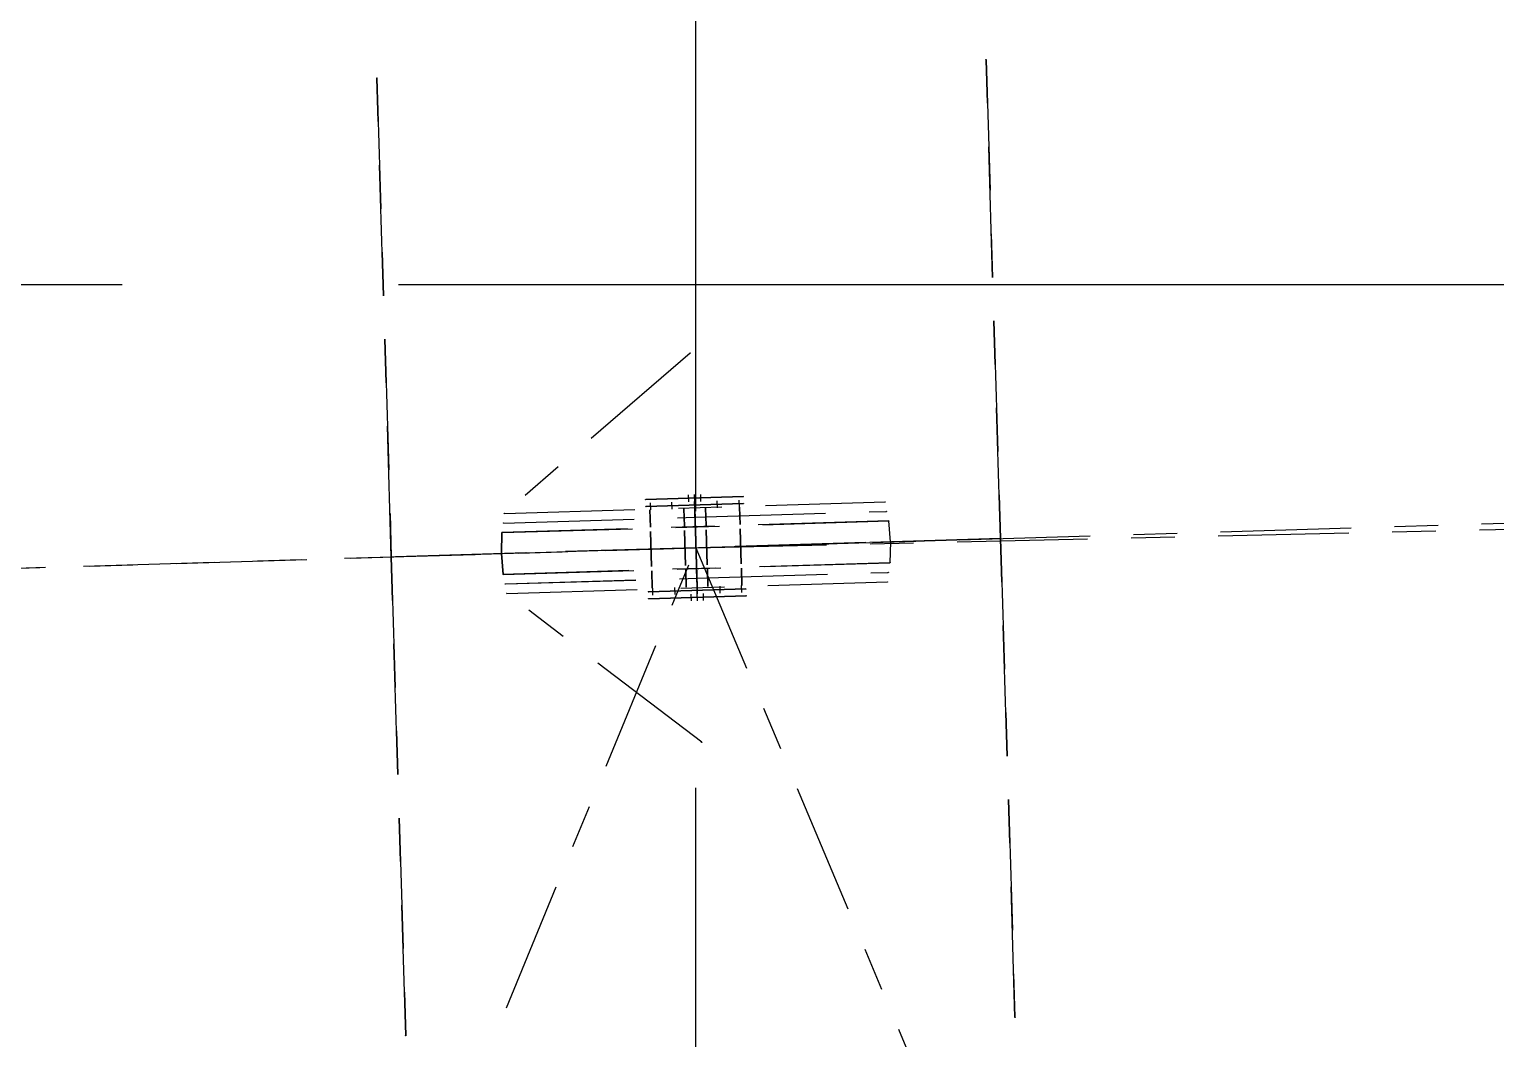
# Model space of a CAD drawing. Header units: millimetres. Extents: x 2368 to 8313, y 7493 to 11698.
# Drawn here: x 5037.28 to 5070.96, y 11454.2 to 11477.38 of the extents above; entities that cross this region are included whole.
import ezdxf

# ---------------------------------------------------------------- set-up
doc = ezdxf.new("R2010")
doc.units = ezdxf.units.MM
for name, pattern in [('CENTER', [50.8, 31.75, -6.35, 6.35, -6.35]), ('XKITLINE00', [0]), ('XKITLINE02', [4, 2, -2]), ('XKITLINE03', [6, 3, -1, 1, -1])]:
    doc.linetypes.add(name, pattern=pattern)

msp = doc.modelspace()

# ---------------------------------------------------------------- linework, layer by layer
at = {"color": 6, "linetype": 'CENTER'}
for p, q in [((5052.5882, 10907.5139), (5052.5882, 11495.735)), ((3369.36, 11471.5205), (7066.504, 11471.5205))]:
    msp.add_line(p, q, dxfattribs=at)
at = {"color": 8, "linetype": 'XKITLINE03'}
for p, q in [((5059.253, 11476.6829), (5059.253, 11476.6829)), ((5059.253, 11476.6829), (5059.585, 11465.6879)), ((5059.5849, 11465.6879), (5059.253, 11476.6829)), ((5059.253, 11476.6829), (5059.253, 11476.6829)), ((5059.253, 11476.6829), (5059.5849, 11465.6879)), ((5045.5913, 11465.2654), (5045.2593, 11476.2604)), ((5045.2593, 11476.2604), (5045.2593, 11476.2604)), ((5045.2593, 11476.2604), (5045.5913, 11465.2654)), ((5045.2594, 11476.2604), (5045.2594, 11476.2604)), ((5045.2594, 11476.2604), (5045.5914, 11465.2654)), ((5052.4532, 11469.9446), (5048.1882, 11466.2642)), ((5052.4533, 11469.9446), (5048.1883, 11466.2642)), ((4842.7402, 11459.1409), (5176.5881, 11469.2205)), ((4842.7403, 11459.1409), (5176.5882, 11469.2205)), ((5052.5881, 11465.4767), (5216.5882, 11469.2205)), ((5048.1882, 11466.2642), (5056.9326, 11466.5282)), ((5048.1883, 11466.2642), (5056.9326, 11466.5282)), ((5051.4343, 11466.5823), (5053.6733, 11466.6499)), ((5053.6732, 11466.6499), (5051.4343, 11466.5823)), ((5051.4391, 11466.4224), (5053.6781, 11466.49)), ((5053.6781, 11466.49), (5051.4391, 11466.4224)), ((5051.4391, 11466.4224), (5053.678, 11466.49)), ((5053.678, 11466.49), (5051.4391, 11466.4224)), ((5052.6153, 11464.577), (5052.561, 11466.3762)), ((5052.561, 11466.3762), (5052.6153, 11464.577)), ((5053.6733, 11466.6499), (5053.6732, 11466.6499)), ((5053.678, 11466.49), (5053.678, 11466.49)), ((5053.6781, 11466.49), (5053.6781, 11466.49)), ((5048.1317, 11465.8223), (5057.0158, 11466.0905)), ((5057.0157, 11466.0905), (5048.1318, 11465.8223)), ((5048.169, 11466.0435), (5052.567, 11466.1763)), ((5048.169, 11466.0435), (5052.567, 11466.1763)), ((5048.169, 11466.0435), (5048.169, 11466.0435)), ((5048.169, 11466.0435), (5048.169, 11466.0435)), ((5052.567, 11466.1763), (5056.965, 11466.3091)), ((5052.567, 11466.1763), (5056.965, 11466.3091)), ((5056.965, 11466.3091), (5056.965, 11466.3091)), ((5056.965, 11466.3091), (5056.965, 11466.3091)), ((5057.0561, 11465.6115), (5057.0157, 11466.0905)), ((5048.1318, 11465.8223), (5048.1202, 11465.3417)), ((5048.1202, 11465.3417), (5048.1317, 11465.8223)), ((4888.5882, 11460.5251), (5052.5881, 11465.4767)), ((4970.5881, 11266.2684), (5052.5881, 11465.4767)), ((4970.5882, 11266.2684), (5052.5882, 11465.4767)), ((5045.5913, 11465.2654), (5059.5849, 11465.6879)), ((5048.6868, 11465.3588), (5045.5913, 11465.2654)), ((5045.5914, 11465.2654), (5059.585, 11465.6879)), ((5048.6868, 11465.3588), (5045.5914, 11465.2654)), ((5052.5882, 11465.4766), (5048.6868, 11465.3588)), ((5052.5881, 11465.4766), (5048.6868, 11465.3588)), ((5056.4895, 11465.5944), (5052.5881, 11465.4766)), ((5052.5881, 11465.4767), (5134.5881, 11270.6161)), ((5052.5881, 11465.4766), (5052.5882, 11465.4766)), ((5056.4895, 11465.5944), (5052.5882, 11465.4766)), ((5052.5882, 11465.4767), (5134.5882, 11270.6161)), ((5059.585, 11465.6879), (5056.4895, 11465.5944)), ((5059.5849, 11465.6879), (5056.4895, 11465.5944)), ((5057.0561, 11465.6115), (5057.0446, 11465.131)), ((5059.9169, 11454.6929), (5059.5849, 11465.6879)), ((5059.5849, 11465.6879), (5059.5849, 11465.6879)), ((5059.585, 11465.6879), (5059.585, 11465.6879)), ((5059.585, 11465.6879), (5059.9169, 11454.6929)), ((5059.9169, 11454.6929), (5059.585, 11465.6879)), ((5045.9233, 11454.2704), (5045.5913, 11465.2654)), ((5045.5914, 11465.2654), (5045.9233, 11454.2704)), ((5045.9233, 11454.2704), (5045.5914, 11465.2654)), ((5048.1202, 11465.3417), (5048.1607, 11464.8627)), ((5048.1607, 11464.8627), (5048.1202, 11465.3417)), ((5048.1607, 11464.8627), (5057.0448, 11465.131)), ((5057.0446, 11465.131), (5048.1607, 11464.8627)), ((5048.2112, 11464.6442), (5052.6092, 11464.7769)), ((5048.2113, 11464.6442), (5052.6093, 11464.777)), ((5048.2437, 11464.425), (5056.9881, 11464.6891)), ((5048.2438, 11464.425), (5056.9881, 11464.6891)), ((5052.6092, 11464.7769), (5057.0072, 11464.9097)), ((5052.6093, 11464.777), (5057.0073, 11464.9097)), ((5057.0072, 11464.9097), (5057.0073, 11464.9097)), ((5057.0073, 11464.9097), (5057.0073, 11464.9097)), ((5048.2113, 11464.6442), (5048.2112, 11464.6442)), ((5048.2113, 11464.6442), (5048.2113, 11464.6442)), ((5052.723, 11461.0087), (5048.2437, 11464.425)), ((5052.7231, 11461.0087), (5048.2438, 11464.425)), ((5051.4982, 11464.4633), (5053.7372, 11464.5309)), ((5053.7372, 11464.5309), (5051.4982, 11464.4633)), ((5051.4982, 11464.4633), (5053.7372, 11464.5309)), ((5053.7372, 11464.5309), (5051.4982, 11464.4633)), ((5051.503, 11464.3033), (5053.742, 11464.3709)), ((5053.742, 11464.3709), (5051.503, 11464.3033)), ((5053.7372, 11464.5309), (5053.7372, 11464.5309)), ((5053.7372, 11464.5309), (5053.7372, 11464.5309)), ((5053.742, 11464.3709), (5053.742, 11464.3709)), ((5059.9169, 11454.6929), (5059.9169, 11454.6929)), ((5059.9169, 11454.6929), (5059.9169, 11454.6929)), ((5045.9233, 11454.2704), (5045.9233, 11454.2704)), ((5045.9233, 11454.2704), (5045.9233, 11454.2704))]:
    msp.add_line(p, q, dxfattribs=at)
at = {"color": 3, "linetype": 'XKITLINE02'}
for p, q in [((5051.5366, 11466.5054), (5051.5415, 11466.3454)), ((5052.0412, 11466.3605), (5052.0364, 11466.5205)), ((5052.3111, 11466.3687), (5052.3232, 11465.9689)), ((5052.3231, 11465.9689), (5052.3111, 11466.3687)), ((5052.4114, 11466.6919), (5052.4162, 11466.5319)), ((5052.5513, 11466.6961), (5052.5562, 11466.5362)), ((5052.561, 11466.3762), (5052.5561, 11466.5361)), ((5052.5562, 11466.5362), (5052.561, 11466.3762)), ((5052.561, 11466.3762), (5052.6153, 11464.577)), ((5052.561, 11466.3762), (5052.5731, 11465.9764)), ((5052.6153, 11464.577), (5052.561, 11466.3762)), ((5052.573, 11465.9764), (5052.561, 11466.3762)), ((5052.6913, 11466.7003), (5052.6961, 11466.5404)), ((5052.8229, 11465.9839), (5052.8108, 11466.3838)), ((5052.8109, 11466.3838), (5052.823, 11465.9839)), ((5053.0807, 11466.3919), (5053.0759, 11466.5518)), ((5053.5757, 11466.5669), (5053.5805, 11466.407)), ((5053.5905, 11466.4073), (5053.6026, 11466.0075)), ((5053.6026, 11466.0075), (5053.5905, 11466.4073)), ((5051.5435, 11465.9453), (5051.5314, 11466.3451)), ((5051.5315, 11466.3451), (5051.5435, 11465.9453)), ((5051.5707, 11465.0457), (5051.5465, 11465.8454)), ((5051.5466, 11465.8454), (5051.5707, 11465.0457)), ((5052.3262, 11465.8689), (5052.3504, 11465.0693)), ((5052.3503, 11465.0693), (5052.3262, 11465.8689)), ((5052.6002, 11465.0768), (5052.576, 11465.8764)), ((5052.5761, 11465.8765), (5052.6002, 11465.0768)), ((5052.8501, 11465.0844), (5052.8259, 11465.884)), ((5052.826, 11465.884), (5052.8501, 11465.0844)), ((5053.6056, 11465.9075), (5053.6298, 11465.1079)), ((5053.6297, 11465.1079), (5053.6056, 11465.9075)), ((5051.5737, 11464.9458), (5051.5858, 11464.546)), ((5051.5857, 11464.546), (5051.5737, 11464.9458)), ((5052.3654, 11464.5695), (5052.3533, 11464.9693)), ((5052.3534, 11464.9693), (5052.3654, 11464.5695)), ((5052.6153, 11464.577), (5052.6032, 11464.9769)), ((5052.6033, 11464.9769), (5052.6153, 11464.577)), ((5052.8531, 11464.9844), (5052.8652, 11464.5846)), ((5052.8652, 11464.5846), (5052.8531, 11464.9844)), ((5053.6448, 11464.6081), (5053.6327, 11465.0079)), ((5053.6328, 11465.0079), (5053.6449, 11464.6081)), ((5051.6006, 11464.3863), (5051.5957, 11464.5463)), ((5052.0956, 11464.5614), (5052.1004, 11464.4014)), ((5052.485, 11464.253), (5052.4802, 11464.4129)), ((5052.6153, 11464.577), (5052.6202, 11464.4171)), ((5052.6201, 11464.4171), (5052.6153, 11464.577)), ((5052.6249, 11464.2572), (5052.6201, 11464.4171)), ((5052.7649, 11464.2614), (5052.76, 11464.4213)), ((5053.1351, 11464.5927), (5053.1399, 11464.4328)), ((5053.6396, 11464.4479), (5053.6348, 11464.6078))]:
    msp.add_line(p, q, dxfattribs=at)
at = {"color": 8, "linetype": 'XKITLINE00'}
for centre in [(5059.253, 11476.6829), (5059.253, 11476.6829), (5059.253, 11476.6829), (5059.253, 11476.6829), (5059.253, 11476.6829), (5045.2593, 11476.2604), (5045.2593, 11476.2604), (5045.2593, 11476.2604), (5045.2594, 11476.2604), (5045.2594, 11476.2604), (5052.4532, 11469.9446), (5052.4533, 11469.9446), (5051.4343, 11466.5823), (5051.4343, 11466.5823), (5051.4391, 11466.4224), (5051.4391, 11466.4224), (5051.4391, 11466.4224), (5051.4391, 11466.4224), (5052.561, 11466.3762), (5052.561, 11466.3762), (5053.6732, 11466.6499), (5053.6733, 11466.6499), (5053.6733, 11466.6499), (5053.678, 11466.49), (5053.678, 11466.49), (5053.678, 11466.49), (5053.6781, 11466.49), (5053.6781, 11466.49), (5053.6781, 11466.49), (5056.9326, 11466.5282), (5056.9326, 11466.5282), (5048.169, 11466.0435), (5048.169, 11466.0435), (5048.169, 11466.0435), (5048.169, 11466.0435), (5048.1882, 11466.2642), (5048.1882, 11466.2642), (5048.1883, 11466.2642), (5048.1883, 11466.2642), (5052.567, 11466.1763), (5052.567, 11466.1763), (5052.567, 11466.1763), (5052.567, 11466.1763), (5056.965, 11466.3091), (5056.965, 11466.3091), (5056.965, 11466.3091), (5056.965, 11466.3091), (5057.0157, 11466.0905), (5057.0157, 11466.0905), (5057.0158, 11466.0905), (5048.1317, 11465.8223), (5048.1317, 11465.8223), (5048.1318, 11465.8223), (5048.1318, 11465.8223), (5059.5849, 11465.6879), (5059.5849, 11465.6879), (5059.5849, 11465.6879), (5059.5849, 11465.6879), (5059.5849, 11465.6879), (5059.5849, 11465.6879), (5059.585, 11465.6879), (5059.585, 11465.6879), (5059.585, 11465.6879), (5059.585, 11465.6879), (5059.585, 11465.6879), (5059.585, 11465.6879), (5048.6868, 11465.3588), (5048.6868, 11465.3588), (5048.6868, 11465.3588), (5048.6868, 11465.3588), (5052.5881, 11465.4767), (5052.5881, 11465.4767), (5052.5881, 11465.4767), (5052.5881, 11465.4767), (5052.5881, 11465.4766), (5052.5881, 11465.4766), (5052.5881, 11465.4766), (5052.5882, 11465.4767), (5052.5882, 11465.4767), (5052.5882, 11465.4766), (5052.5882, 11465.4766), (5056.4895, 11465.5944), (5056.4895, 11465.5944), (5056.4895, 11465.5944), (5056.4895, 11465.5944), (5057.0561, 11465.6115), (5057.0561, 11465.6115), (5045.5913, 11465.2654), (5045.5913, 11465.2654), (5045.5913, 11465.2654), (5045.5913, 11465.2654), (5045.5913, 11465.2654), (5045.5914, 11465.2654), (5045.5914, 11465.2654), (5045.5914, 11465.2654), (5045.5914, 11465.2654), (5045.5914, 11465.2654), (5048.1202, 11465.3417), (5048.1202, 11465.3417), (5048.1202, 11465.3417), (5048.1202, 11465.3417), (5057.0446, 11465.131), (5057.0446, 11465.131), (5057.0448, 11465.131), (5048.1607, 11464.8627), (5048.1607, 11464.8627), (5048.1607, 11464.8627), (5048.1607, 11464.8627), (5052.6092, 11464.7769), (5052.6092, 11464.7769), (5052.6093, 11464.777), (5052.6093, 11464.777), (5056.9881, 11464.6891), (5056.9881, 11464.6891), (5057.0072, 11464.9097), (5057.0072, 11464.9097), (5057.0073, 11464.9097), (5057.0073, 11464.9097), (5048.2112, 11464.6442), (5048.2113, 11464.6442), (5048.2113, 11464.6442), (5048.2113, 11464.6442), (5048.2437, 11464.425), (5048.2437, 11464.425), (5048.2438, 11464.425), (5048.2438, 11464.425), (5051.4982, 11464.4633), (5051.4982, 11464.4633), (5051.4982, 11464.4633), (5051.4982, 11464.4633), (5052.6153, 11464.577), (5052.6153, 11464.577), (5053.7372, 11464.5309), (5053.7372, 11464.5309), (5053.7372, 11464.5309), (5053.7372, 11464.5309), (5053.7372, 11464.5309), (5053.7372, 11464.5309), (5053.742, 11464.3709), (5053.742, 11464.3709), (5053.742, 11464.3709), (5051.503, 11464.3033), (5051.503, 11464.3033), (5052.723, 11461.0087), (5052.7231, 11461.0087), (5059.9169, 11454.6929), (5059.9169, 11454.6929), (5059.9169, 11454.6929), (5059.9169, 11454.6929), (5059.9169, 11454.6929), (5045.9233, 11454.2704), (5045.9233, 11454.2704), (5045.9233, 11454.2704), (5045.9233, 11454.2704), (5045.9233, 11454.2704)]:
    msp.add_circle(centre, 0.004, dxfattribs=at)

doc.saveas('drawing.dxf')
